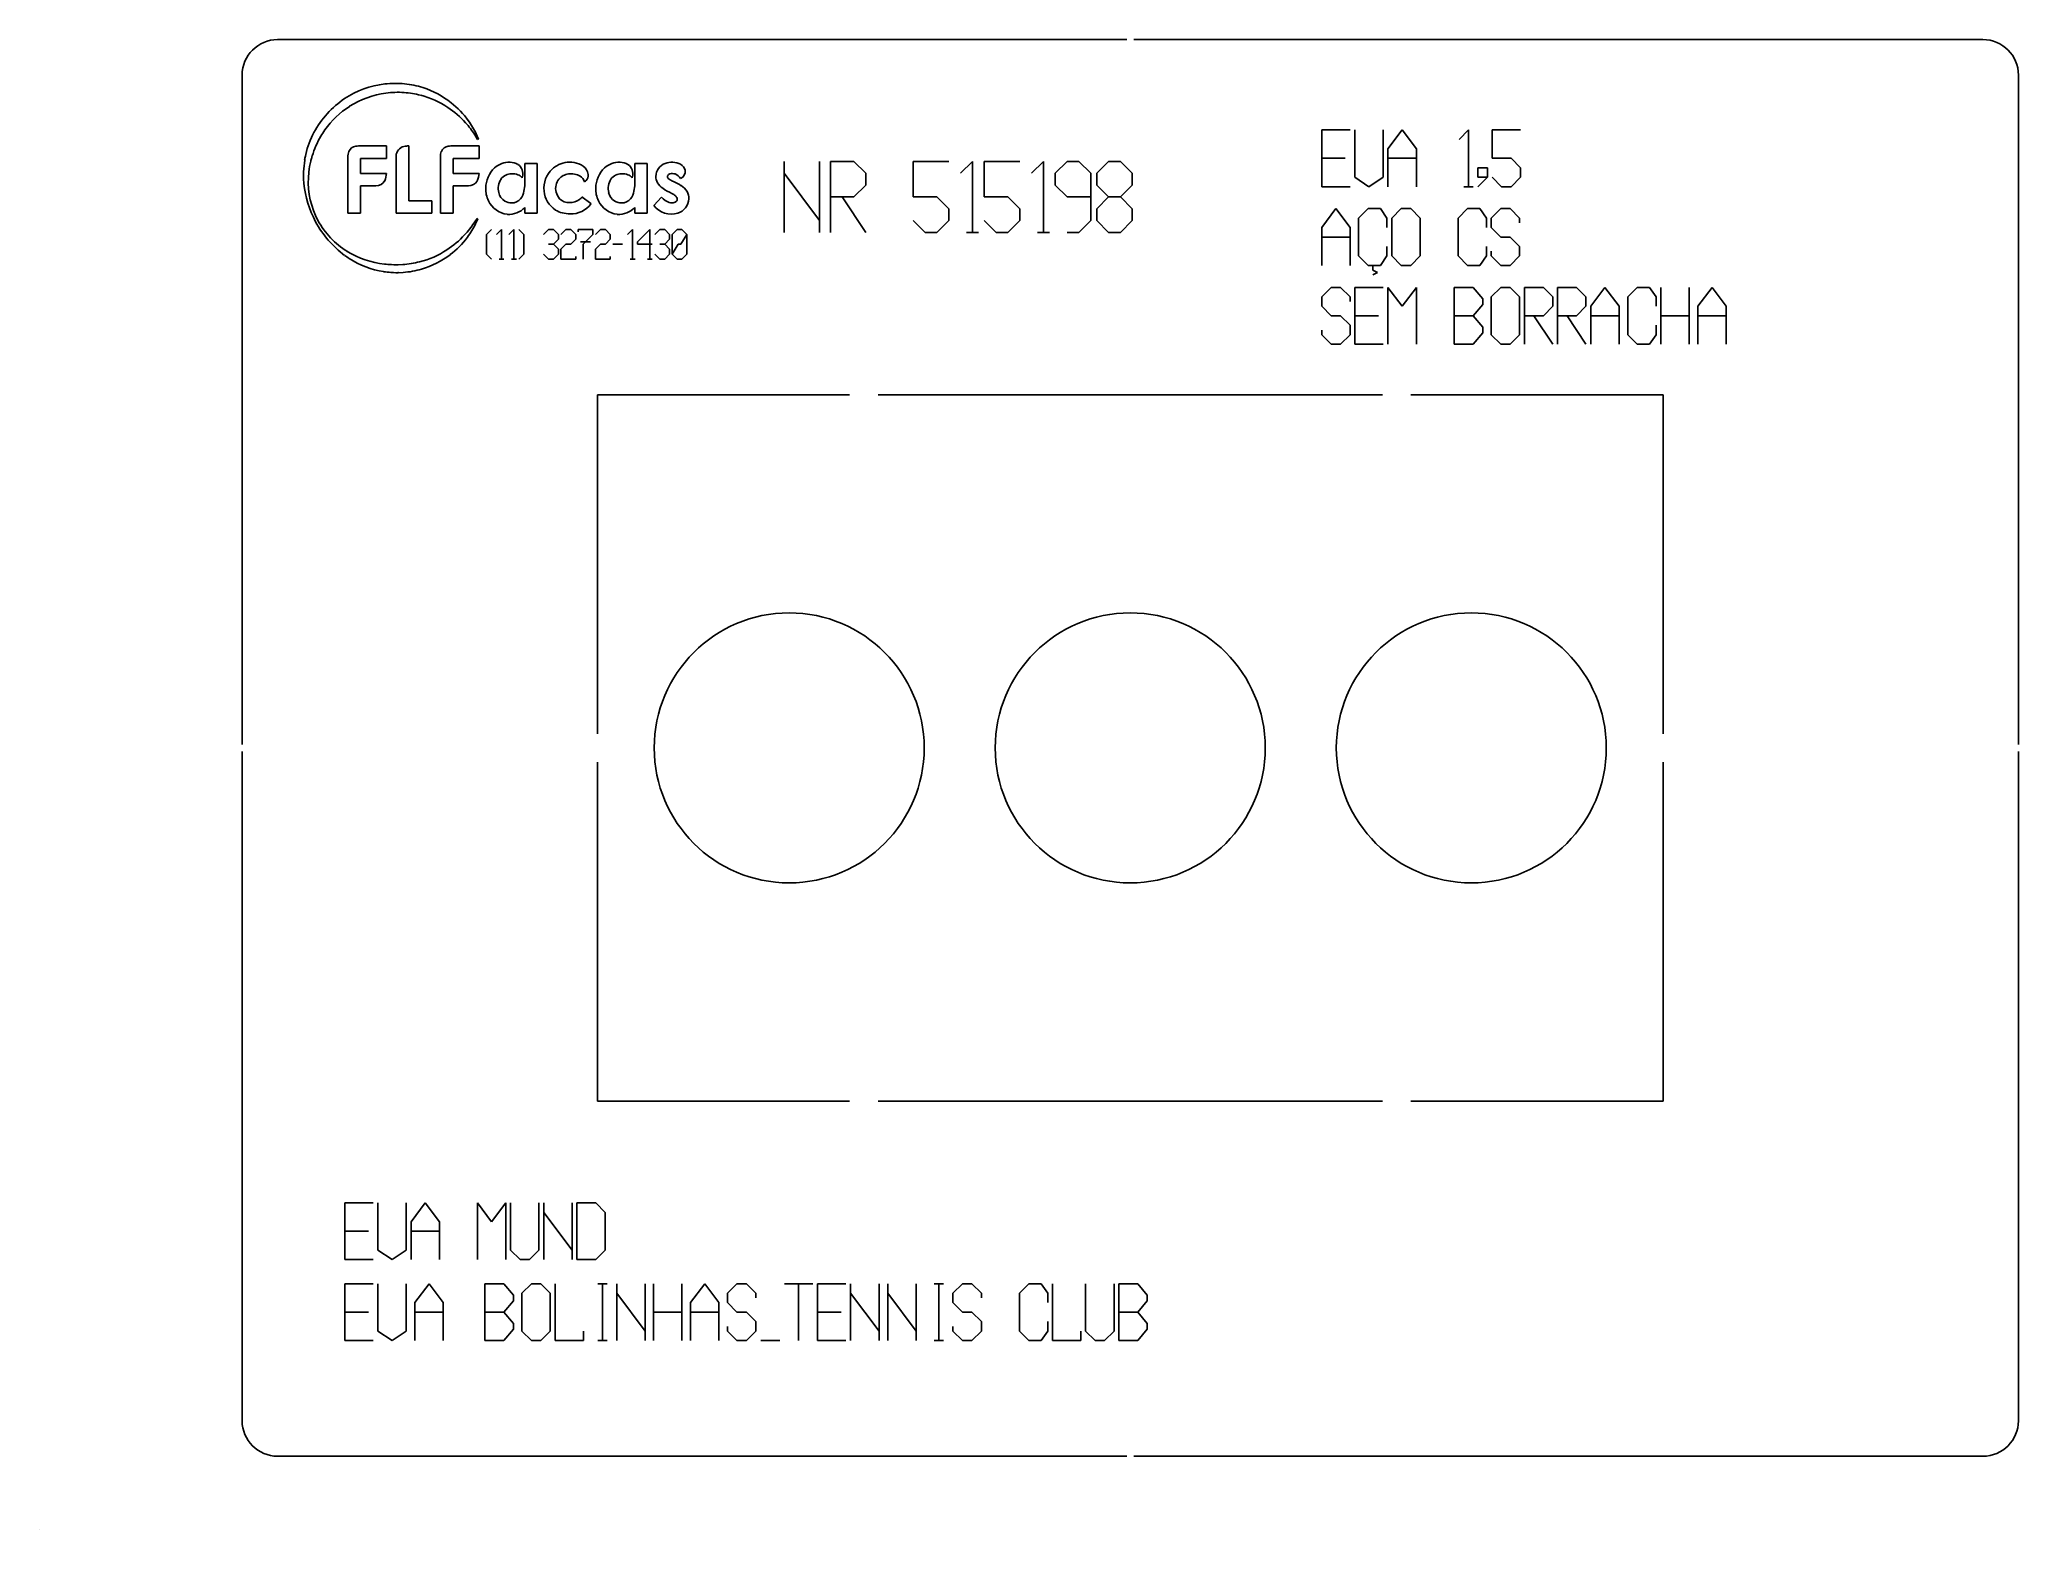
# Model space of a CAD drawing. Extents: x 0 to 279, y 0 to 210.
import ezdxf

# ---------------------------------------------------------------- set-up
doc = ezdxf.new("R2010")
doc.units = 0
doc.layers.add('FACA_PONTES', color=4, linetype='CONTINUOUS')

msp = doc.modelspace()

# ---------------------------------------------------------------- linework, layer by layer
at = {"layer": 'FACA_Pontes', "color": 16, "linetype": 'CONTINUOUS', "true_color": 0x800000}
for p, q in [((153, 209.69), (33.5, 209.69)), ((273.5, 209.69), (154, 209.69)), ((28.5, 204.69), (28.5, 110.5)), ((278.5, 110.5), (278.5, 204.69)), ((28.5, 109.5), (28.5, 15.3)), ((278.5, 15.3), (278.5, 109.5)), ((33.5, 10.3), (153, 10.3)), ((154, 10.3), (273.5, 10.3)), ((0, 0), (0, 0)), ((0, 0), (0, 0)), ((0, 0), (0, 0)), ((0, 0), (0, 0)), ((0, 0), (0, 0)), ((0, 0), (0, 0)), ((0, 0), (0, 0)), ((0, 0), (0, 0))]:
    msp.add_line(p, q, dxfattribs=at)
at = {"layer": 'FACA_Pontes', "color": 4, "linetype": 'CONTINUOUS', "true_color": 0x00ffff}
for p, q in [((61.65, 195.65), (61.25, 196.3)), ((61.45, 196.41), (61.76, 195.7)), ((61.76, 195.7), (61.65, 195.65)), ((37.17, 191.48), (37.31, 192.73)), ((37.41, 193.26), (37.47, 193.55)), ((38.16, 192.57), (38.01, 191.82)), ((43.39, 185.27), (43.39, 193.13)), ((44.88, 194.72), (48.83, 194.72)), ((48.83, 192.95), (45.17, 192.95)), ((45.17, 192.95), (45.17, 190.86)), ((48.83, 194.72), (48.83, 192.95)), ((50.17, 185.27), (50.17, 193.3)), ((51.95, 194.72), (51.95, 186.98)), ((56.41, 185.27), (56.41, 193.13)), ((57.9, 194.72), (61.85, 194.72)), ((61.85, 192.95), (58.19, 192.95)), ((58.19, 192.95), (58.19, 190.86)), ((61.85, 194.72), (61.85, 192.95)), ((68.28, 192.26), (70.03, 192.26)), ((68.28, 189.39), (68.28, 192.26)), ((70.03, 192.26), (70.03, 185.27)), ((83.76, 192.26), (85.51, 192.26)), ((83.76, 189.39), (83.76, 192.26)), ((85.51, 192.26), (85.51, 185.27)), ((104.78, 192.55), (104.78, 182.55)), ((109.78, 182.55), (109.78, 192.55)), ((111.29, 192.55), (114.62, 192.55)), ((111.29, 182.55), (111.29, 192.55)), ((114.62, 192.55), (116.28, 190.88)), ((127.95, 192.55), (122.95, 192.55)), ((122.95, 192.55), (122.95, 187.55)), ((129.62, 190.88), (131.29, 192.55)), ((131.29, 192.55), (131.29, 182.55)), ((137.95, 192.55), (132.95, 192.55)), ((132.95, 192.55), (132.95, 187.55)), ((139.62, 190.88), (141.29, 192.55)), ((141.29, 192.55), (141.29, 182.55)), ((144.61, 192.55), (142.95, 190.88)), ((146.28, 192.55), (144.61, 192.55)), ((147.95, 190.88), (146.28, 192.55)), ((148.79, 190.88), (150.46, 192.55)), ((150.46, 192.55), (152.12, 192.55)), ((152.12, 192.55), (153.78, 190.88)), ((37.15, 190.28), (37.16, 191.08)), ((37.16, 191.08), (37.17, 191.48)), ((37.9, 191.04), (37.83, 190.24)), ((37.94, 191.44), (37.9, 191.04)), ((38.01, 191.82), (37.94, 191.44)), ((45.17, 190.86), (48.83, 190.86)), ((58.19, 190.86), (61.85, 190.86)), ((109.78, 184.22), (104.78, 190.88)), ((116.28, 190.88), (116.28, 189.22)), ((142.95, 190.88), (142.95, 189.22)), ((147.95, 184.22), (147.95, 190.88)), ((148.79, 189.22), (148.79, 190.88)), ((153.78, 190.88), (153.78, 189.22)), ((47.33, 189.13), (45.17, 189.13)), ((45.17, 189.13), (45.17, 185.27)), ((51.95, 186.98), (55.19, 186.98)), ((55.19, 186.98), (55.19, 185.27)), ((60.35, 189.13), (58.19, 189.13)), ((58.19, 189.13), (58.19, 185.27)), ((76.32, 187.54), (77.6, 186.61)), ((86.46, 186.34), (87.54, 187.5)), ((114.62, 187.55), (111.29, 187.55)), ((112.95, 187.55), (116.28, 182.55)), ((116.28, 189.22), (114.62, 187.55)), ((122.95, 187.55), (126.29, 187.55)), ((126.29, 187.55), (127.95, 185.89)), ((132.95, 187.55), (136.29, 187.55)), ((136.29, 187.55), (137.95, 185.89)), ((142.95, 189.22), (144.61, 187.56)), ((144.61, 187.56), (147.95, 187.56)), ((150.46, 187.55), (148.79, 189.22)), ((148.79, 185.89), (150.46, 187.55)), ((150.46, 187.55), (152.12, 187.55)), ((153.78, 189.22), (152.12, 187.55)), ((152.12, 187.55), (153.78, 185.89)), ((45.17, 185.27), (43.39, 185.27)), ((55.19, 185.27), (50.17, 185.27)), ((58.19, 185.27), (56.41, 185.27)), ((61.15, 183.88), (61.57, 184.53)), ((61.68, 184.47), (61.37, 183.76)), ((61.57, 184.53), (61.68, 184.47)), ((68.28, 185.27), (68.28, 186.04)), ((70.03, 185.27), (68.28, 185.27)), ((83.76, 185.27), (83.76, 186.04)), ((85.51, 185.27), (83.76, 185.27)), ((124.62, 182.55), (122.95, 184.22)), ((127.95, 184.22), (126.29, 182.55)), ((127.95, 185.89), (127.95, 184.22)), ((134.62, 182.55), (132.95, 184.22)), ((137.95, 184.22), (136.29, 182.55)), ((137.95, 185.89), (137.95, 184.22)), ((146.28, 182.55), (147.95, 184.22)), ((148.79, 184.22), (148.79, 185.89)), ((150.46, 182.55), (148.79, 184.22)), ((153.78, 184.22), (152.12, 182.55)), ((153.78, 185.89), (153.78, 184.22)), ((63.62, 182.97), (62.92, 182.28)), ((62.92, 182.28), (62.92, 179.49)), ((64.31, 182.28), (65.01, 182.97)), ((65.01, 182.97), (65.01, 178.8)), ((66.05, 182.28), (66.75, 182.97)), ((66.75, 182.97), (66.75, 178.8)), ((68.14, 182.28), (67.44, 182.97)), ((68.14, 179.49), (68.14, 182.28)), ((70.92, 182.28), (71.62, 182.97)), ((71.62, 182.97), (72.32, 182.97)), ((72.32, 182.97), (73.01, 182.28)), ((73.01, 181.58), (72.32, 180.88)), ((73.01, 182.28), (73.01, 181.58)), ((73.36, 182.28), (74.06, 182.97)), ((74.06, 182.97), (74.75, 182.97)), ((74.75, 182.97), (75.45, 182.28)), ((75.45, 181.58), (74.75, 180.88)), ((75.45, 182.28), (75.45, 181.58)), ((77.88, 182.97), (75.8, 182.97)), ((75.8, 182.97), (75.8, 182.62)), ((76.14, 181.23), (77.54, 181.23)), ((77.88, 182.28), (76.49, 180.88)), ((77.88, 182.97), (77.88, 182.28)), ((78.23, 182.28), (78.93, 182.97)), ((78.93, 182.97), (79.63, 182.97)), ((79.63, 182.97), (80.32, 182.28)), ((80.32, 181.58), (79.63, 180.88)), ((80.32, 182.28), (80.32, 181.58)), ((82.75, 182.28), (83.45, 182.97)), ((83.45, 182.97), (83.45, 178.8)), ((85.89, 182.97), (84.15, 181.23)), ((84.15, 181.23), (84.15, 180.88)), ((85.89, 178.8), (85.89, 182.97)), ((86.58, 182.28), (87.28, 182.97)), ((87.28, 182.97), (87.98, 182.97)), ((87.98, 182.97), (88.67, 182.28)), ((88.67, 181.58), (87.98, 180.88)), ((88.67, 182.28), (88.67, 181.58)), ((89.02, 182.28), (89.72, 182.97)), ((89.02, 179.49), (89.02, 182.28)), ((89.72, 182.97), (90.41, 182.97)), ((91.11, 182.28), (90.24, 180.88)), ((90.41, 182.97), (91.11, 182.28)), ((91.11, 182.28), (91.11, 179.49)), ((126.29, 182.55), (124.62, 182.55)), ((130.46, 182.55), (132.12, 182.55)), ((136.29, 182.55), (134.62, 182.55)), ((140.46, 182.55), (142.12, 182.55)), ((144.61, 182.55), (146.28, 182.55)), ((152.12, 182.55), (150.46, 182.55)), ((62.92, 179.49), (63.62, 178.8)), ((64.66, 178.8), (65.36, 178.8)), ((66.4, 178.8), (67.1, 178.8)), ((67.44, 178.8), (68.14, 179.49)), ((71.62, 178.8), (70.92, 179.49)), ((71.62, 180.88), (72.32, 180.88)), ((72.32, 178.8), (71.62, 178.8)), ((72.32, 180.88), (73.01, 180.19)), ((73.01, 179.49), (72.32, 178.8)), ((73.01, 180.19), (73.01, 179.49)), ((74.06, 180.88), (73.36, 180.19)), ((73.36, 180.19), (73.36, 178.8)), ((73.36, 178.8), (75.45, 178.8)), ((74.75, 180.88), (74.06, 180.88)), ((75.45, 178.8), (75.45, 179.14)), ((76.49, 180.88), (76.49, 178.8)), ((78.93, 180.88), (78.23, 180.19)), ((78.23, 180.19), (78.23, 178.8)), ((78.23, 178.8), (80.32, 178.8)), ((79.63, 180.88), (78.93, 180.88)), ((80.32, 178.8), (80.32, 179.14)), ((80.67, 180.88), (82.06, 180.88)), ((83.1, 178.8), (83.8, 178.8)), ((84.15, 180.88), (86.23, 180.88)), ((85.54, 178.8), (86.23, 178.8)), ((87.28, 178.8), (86.58, 179.49)), ((87.28, 180.88), (87.98, 180.88)), ((87.98, 178.8), (87.28, 178.8)), ((87.98, 180.88), (88.67, 180.19)), ((88.67, 179.49), (87.98, 178.8)), ((88.67, 180.19), (88.67, 179.49)), ((89.89, 180.88), (89.02, 179.49)), ((89.72, 178.8), (89.02, 179.49)), ((90.41, 178.8), (89.72, 178.8)), ((90.24, 180.88), (89.89, 180.88)), ((91.11, 179.49), (90.41, 178.8)), ((49.53, 178.02), (49.86, 178.01)), ((50.14, 176.88), (49.81, 176.9)), ((49.86, 178.01), (50.2, 177.99)), ((50.37, 178), (50.49, 178)), ((50.49, 178), (51.11, 178.02)), ((51.19, 176.91), (50.51, 176.88)), ((42.95, 45.97), (46.95, 45.97)), ((42.95, 37.97), (42.95, 45.97)), ((47.62, 45.97), (47.62, 39.3)), ((51.61, 39.3), (51.61, 45.97)), ((52.28, 43.3), (54.28, 45.97)), ((54.28, 45.97), (56.28, 43.3)), ((61.62, 37.97), (61.62, 45.97)), ((61.62, 45.97), (63.62, 43.3)), ((63.62, 43.3), (65.61, 45.97)), ((65.61, 45.97), (65.61, 37.97)), ((66.28, 45.97), (66.28, 39.3)), ((70.28, 39.3), (70.28, 45.97)), ((70.95, 45.97), (70.95, 37.97)), ((74.95, 39.3), (70.95, 44.63)), ((74.95, 37.97), (74.95, 45.97)), ((75.62, 37.97), (75.62, 45.97)), ((75.62, 45.97), (78.29, 45.97)), ((78.29, 45.97), (79.62, 44.63)), ((79.62, 44.63), (79.62, 39.3)), ((42.95, 41.97), (46.28, 41.97)), ((52.28, 37.97), (52.28, 43.3)), ((52.28, 41.97), (56.28, 41.97)), ((56.28, 43.3), (56.28, 37.97)), ((47.62, 39.3), (49.61, 37.97)), ((49.61, 37.97), (51.61, 39.3)), ((66.28, 39.3), (67.62, 37.97)), ((68.95, 37.97), (70.28, 39.3)), ((79.62, 39.3), (78.29, 37.97)), ((46.95, 37.97), (42.95, 37.97)), ((67.62, 37.97), (68.95, 37.97)), ((78.29, 37.97), (75.62, 37.97)), ((42.95, 34.59), (46.95, 34.59)), ((42.95, 26.59), (42.95, 34.59)), ((47.62, 34.59), (47.62, 27.92)), ((51.61, 27.92), (51.61, 34.59)), ((52.82, 31.92), (54.82, 34.59)), ((54.82, 34.59), (56.81, 31.92)), ((62.68, 26.59), (62.68, 34.59)), ((62.68, 34.59), (65.35, 34.59)), ((65.35, 34.59), (66.68, 32.99)), ((67.89, 33.25), (69.22, 34.59)), ((69.22, 34.59), (70.55, 34.59)), ((70.55, 34.59), (71.88, 33.25)), ((72.55, 34.59), (72.55, 26.59)), ((78.55, 34.59), (79.89, 34.59)), ((79.22, 26.59), (79.22, 34.59)), ((81.22, 34.59), (81.22, 26.59)), ((85.21, 26.59), (85.21, 34.59)), ((86.42, 26.59), (86.42, 34.59)), ((90.41, 26.59), (90.41, 34.59)), ((91.62, 31.92), (93.62, 34.59)), ((93.62, 34.59), (95.62, 31.92)), ((96.82, 33.25), (98.15, 34.59)), ((98.15, 34.59), (99.49, 34.59)), ((99.49, 34.59), (100.82, 33.25)), ((104.82, 34.59), (108.82, 34.59)), ((106.82, 26.59), (106.82, 34.59)), ((109.49, 34.59), (113.48, 34.59)), ((109.49, 26.59), (109.49, 34.59)), ((114.15, 34.59), (114.15, 26.59)), ((118.15, 26.59), (118.15, 34.59)), ((119.36, 34.59), (119.36, 26.59)), ((123.35, 26.59), (123.35, 34.59)), ((125.89, 34.59), (127.23, 34.59)), ((126.55, 26.59), (126.55, 34.59)), ((128.55, 33.25), (129.89, 34.59)), ((129.89, 34.59), (131.22, 34.59)), ((131.22, 34.59), (132.55, 33.25)), ((137.89, 33.25), (139.22, 34.59)), ((139.22, 34.59), (140.95, 34.59)), ((140.95, 34.59), (141.88, 33.25)), ((142.55, 34.59), (142.55, 26.59)), ((147.22, 34.59), (147.22, 27.92)), ((151.22, 27.92), (151.22, 34.59)), ((151.89, 26.59), (151.89, 34.59)), ((151.89, 34.59), (154.56, 34.59)), ((154.56, 34.59), (155.89, 32.99)), ((52.82, 26.59), (52.82, 31.92)), ((56.81, 31.92), (56.81, 26.59)), ((66.68, 32.18), (65.35, 30.58)), ((66.68, 32.99), (66.68, 32.18)), ((67.89, 27.92), (67.89, 33.25)), ((71.88, 33.25), (71.88, 27.92)), ((85.21, 27.92), (81.22, 33.25)), ((91.62, 26.59), (91.62, 31.92)), ((95.62, 31.92), (95.62, 26.59)), ((96.82, 31.92), (96.82, 33.25)), ((98.15, 30.58), (96.82, 31.92)), ((100.82, 33.25), (100.82, 32.59)), ((118.15, 27.92), (114.15, 33.25)), ((123.35, 27.92), (119.36, 33.25)), ((128.55, 31.92), (128.55, 33.25)), ((129.89, 30.58), (128.55, 31.92)), ((132.55, 33.25), (132.55, 32.59)), ((137.89, 27.92), (137.89, 33.25)), ((141.88, 33.25), (141.88, 31.93)), ((155.89, 32.18), (154.56, 30.58)), ((155.89, 32.99), (155.89, 32.18)), ((42.95, 30.58), (46.28, 30.58)), ((47.62, 27.92), (49.61, 26.59)), ((49.61, 26.59), (51.61, 27.92)), ((52.82, 30.58), (56.81, 30.58)), ((65.35, 30.58), (62.68, 30.58)), ((65.35, 30.58), (66.68, 28.99)), ((66.68, 28.19), (65.35, 26.59)), ((66.68, 28.99), (66.68, 28.19)), ((69.22, 26.59), (67.89, 27.92)), ((71.88, 27.92), (70.55, 26.59)), ((76.55, 26.59), (76.55, 27.92)), ((86.42, 30.58), (90.41, 30.58)), ((91.62, 30.58), (95.62, 30.58)), ((96.82, 28.58), (96.82, 27.92)), ((96.82, 27.92), (98.15, 26.59)), ((99.49, 30.58), (98.15, 30.58)), ((100.82, 29.26), (99.49, 30.58)), ((99.49, 26.59), (100.82, 27.92)), ((100.82, 27.92), (100.82, 29.26)), ((109.49, 30.58), (112.82, 30.58)), ((128.55, 28.58), (128.55, 27.92)), ((128.55, 27.92), (129.89, 26.59)), ((131.22, 30.58), (129.89, 30.58)), ((132.55, 29.26), (131.22, 30.58)), ((131.22, 26.59), (132.55, 27.92)), ((132.55, 27.92), (132.55, 29.26)), ((139.22, 26.59), (137.89, 27.92)), ((141.88, 27.92), (140.95, 26.59)), ((141.88, 29.26), (141.88, 27.92)), ((146.55, 26.59), (146.55, 27.92)), ((147.22, 27.92), (148.56, 26.59)), ((149.89, 26.59), (151.22, 27.92)), ((154.56, 30.58), (151.89, 30.58)), ((154.56, 30.58), (155.89, 28.99)), ((155.89, 28.19), (154.56, 26.59)), ((155.89, 28.99), (155.89, 28.19)), ((46.95, 26.59), (42.95, 26.59)), ((65.35, 26.59), (62.68, 26.59)), ((70.55, 26.59), (69.22, 26.59)), ((72.55, 26.59), (76.55, 26.59)), ((78.55, 26.59), (79.89, 26.59)), ((98.15, 26.59), (99.49, 26.59)), ((101.49, 26.59), (104.16, 26.59)), ((113.48, 26.59), (109.49, 26.59)), ((125.89, 26.59), (127.23, 26.59)), ((129.89, 26.59), (131.22, 26.59)), ((140.95, 26.59), (139.22, 26.59)), ((142.55, 26.59), (146.55, 26.59)), ((148.56, 26.59), (149.89, 26.59)), ((154.56, 26.59), (151.89, 26.59))]:
    msp.add_line(p, q, dxfattribs=at)
at = {"layer": 'FACA_Pontes', "color": 254, "linetype": 'CONTINUOUS', "true_color": 0xffffff}
for p, q in [((180.44, 196.99), (184.43, 196.99)), ((180.44, 188.99), (180.44, 196.99)), ((185.1, 196.99), (185.1, 190.32)), ((189.1, 190.32), (189.1, 196.99)), ((189.77, 194.32), (191.77, 196.99)), ((191.77, 196.99), (193.77, 194.32)), ((199.77, 195.65), (201.1, 196.99)), ((201.1, 196.99), (201.1, 188.99)), ((208.43, 196.99), (204.44, 196.99)), ((204.44, 196.99), (204.44, 192.98)), ((180.44, 192.98), (183.77, 192.98)), ((189.77, 188.99), (189.77, 194.32)), ((189.77, 192.98), (193.77, 192.98)), ((193.77, 194.32), (193.77, 188.99)), ((204.44, 192.98), (207.11, 192.98)), ((207.11, 192.98), (208.43, 191.66)), ((185.1, 190.32), (187.1, 188.99)), ((187.1, 188.99), (189.1, 190.32)), ((202.44, 191.66), (203.77, 191.66)), ((202.44, 190.32), (202.44, 191.66)), ((203.77, 190.32), (202.44, 190.32)), ((202.44, 188.99), (203.77, 190.32)), ((203.77, 191.66), (203.77, 190.32)), ((205.77, 188.99), (204.44, 190.32)), ((208.43, 190.32), (207.11, 188.99)), ((208.43, 191.66), (208.43, 190.32)), ((184.43, 188.99), (180.44, 188.99)), ((200.44, 188.99), (201.77, 188.99)), ((207.11, 188.99), (205.77, 188.99)), ((180.44, 183.23), (182.44, 185.9)), ((182.44, 185.9), (184.43, 183.23)), ((185.64, 184.57), (186.97, 185.9)), ((185.64, 179.24), (185.64, 184.57)), ((186.97, 185.9), (188.7, 185.9)), ((188.7, 185.9), (189.63, 184.57)), ((189.63, 184.57), (189.63, 183.25)), ((190.3, 184.57), (191.64, 185.9)), ((190.3, 179.24), (190.3, 184.57)), ((191.64, 185.9), (192.97, 185.9)), ((192.97, 185.9), (194.3, 184.57)), ((194.3, 184.57), (194.3, 179.24)), ((199.64, 184.57), (200.97, 185.9)), ((199.64, 179.24), (199.64, 184.57)), ((200.97, 185.9), (202.71, 185.9)), ((202.71, 185.9), (203.64, 184.57)), ((203.64, 184.57), (203.64, 183.25)), ((204.31, 184.57), (205.64, 185.9)), ((204.31, 183.23), (204.31, 184.57)), ((205.64, 185.9), (206.98, 185.9)), ((206.98, 185.9), (208.3, 184.57)), ((208.3, 184.57), (208.3, 183.9)), ((180.44, 177.9), (180.44, 183.23)), ((180.44, 181.9), (184.43, 181.9)), ((184.43, 183.23), (184.43, 177.9)), ((205.64, 181.9), (204.31, 183.23)), ((206.98, 181.9), (205.64, 181.9)), ((208.3, 180.57), (206.98, 181.9)), ((186.97, 177.9), (185.64, 179.24)), ((189.63, 179.24), (188.7, 177.9)), ((189.63, 180.57), (189.63, 179.24)), ((191.64, 177.9), (190.3, 179.24)), ((194.3, 179.24), (192.97, 177.9)), ((200.97, 177.9), (199.64, 179.24)), ((203.64, 179.24), (202.71, 177.9)), ((203.64, 180.57), (203.64, 179.24)), ((204.31, 179.9), (204.31, 179.24)), ((204.31, 179.24), (205.64, 177.9)), ((206.98, 177.9), (208.3, 179.24)), ((208.3, 179.24), (208.3, 180.57)), ((188.7, 177.9), (186.97, 177.9)), ((187.64, 177.9), (187.64, 177.24)), ((187.64, 177.24), (188.31, 176.9)), ((188.31, 176.9), (187.64, 176.57)), ((192.97, 177.9), (191.64, 177.9)), ((202.71, 177.9), (200.97, 177.9)), ((205.64, 177.9), (206.98, 177.9)), ((180.44, 173.48), (181.77, 174.82)), ((180.44, 172.15), (180.44, 173.48)), ((181.77, 174.82), (183.11, 174.82)), ((183.11, 174.82), (184.43, 173.48)), ((184.43, 173.48), (184.43, 172.82)), ((185.1, 174.82), (189.1, 174.82)), ((185.1, 166.82), (185.1, 174.82)), ((189.77, 166.82), (189.77, 174.82)), ((189.77, 174.82), (191.77, 172.15)), ((191.77, 172.15), (193.77, 174.82)), ((193.77, 174.82), (193.77, 166.82)), ((199.11, 166.82), (199.11, 174.82)), ((199.11, 174.82), (201.77, 174.82)), ((201.77, 174.82), (203.1, 173.22)), ((203.1, 173.22), (203.1, 172.41)), ((204.31, 173.48), (205.64, 174.82)), ((204.31, 168.15), (204.31, 173.48)), ((205.64, 174.82), (206.98, 174.82)), ((206.98, 174.82), (208.3, 173.48)), ((208.3, 173.48), (208.3, 168.15)), ((208.97, 174.82), (211.64, 174.82)), ((208.97, 166.82), (208.97, 174.82)), ((211.64, 174.82), (212.97, 173.48)), ((212.97, 173.48), (212.97, 172.15)), ((213.64, 174.82), (216.31, 174.82)), ((213.64, 166.82), (213.64, 174.82)), ((216.31, 174.82), (217.64, 173.48)), ((217.64, 173.48), (217.64, 172.15)), ((218.31, 172.15), (220.31, 174.82)), ((220.31, 174.82), (222.3, 172.15)), ((223.51, 173.48), (224.84, 174.82)), ((223.51, 168.15), (223.51, 173.48)), ((224.84, 174.82), (226.58, 174.82)), ((226.58, 174.82), (227.51, 173.48)), ((227.51, 173.48), (227.51, 172.16)), ((228.18, 166.82), (228.18, 174.82)), ((232.17, 166.82), (232.17, 174.82)), ((233.38, 172.15), (235.38, 174.82)), ((235.38, 174.82), (237.37, 172.15)), ((181.77, 170.81), (180.44, 172.15)), ((183.11, 170.81), (181.77, 170.81)), ((184.43, 169.49), (183.11, 170.81)), ((185.1, 170.81), (188.44, 170.81)), ((201.77, 170.81), (199.11, 170.81)), ((203.1, 172.41), (201.77, 170.81)), ((201.77, 170.81), (203.1, 169.22)), ((211.64, 170.81), (208.97, 170.81)), ((210.31, 170.81), (212.97, 166.82)), ((212.97, 172.15), (211.64, 170.81)), ((216.31, 170.81), (213.64, 170.81)), ((214.98, 170.81), (217.64, 166.82)), ((217.64, 172.15), (216.31, 170.81)), ((218.31, 166.82), (218.31, 172.15)), ((218.31, 170.81), (222.3, 170.81)), ((222.3, 172.15), (222.3, 166.82)), ((228.18, 170.81), (232.17, 170.81)), ((233.38, 166.82), (233.38, 172.15)), ((233.38, 170.81), (237.37, 170.81)), ((237.37, 172.15), (237.37, 166.82)), ((180.44, 168.81), (180.44, 168.15)), ((180.44, 168.15), (181.77, 166.82)), ((183.11, 166.82), (184.43, 168.15)), ((184.43, 168.15), (184.43, 169.49)), ((203.1, 168.42), (201.77, 166.82)), ((203.1, 169.22), (203.1, 168.42)), ((205.64, 166.82), (204.31, 168.15)), ((208.3, 168.15), (206.98, 166.82)), ((224.84, 166.82), (223.51, 168.15)), ((227.51, 168.15), (226.58, 166.82)), ((227.51, 169.49), (227.51, 168.15)), ((181.77, 166.82), (183.11, 166.82)), ((189.1, 166.82), (185.1, 166.82)), ((201.77, 166.82), (199.11, 166.82)), ((206.98, 166.82), (205.64, 166.82)), ((226.58, 166.82), (224.84, 166.82)), ((114, 159.7), (78.5, 159.7)), ((78.5, 159.7), (78.5, 112)), ((189, 159.7), (118, 159.7)), ((228.5, 159.7), (193, 159.7)), ((228.5, 112), (228.5, 159.7)), ((78.5, 108), (78.5, 60.3)), ((228.5, 60.3), (228.5, 108)), ((78.5, 60.3), (114, 60.3)), ((118, 60.3), (189, 60.3)), ((193, 60.3), (228.5, 60.3))]:
    msp.add_line(p, q, dxfattribs=at)
for centre in [(105.5, 110), (153.5, 110), (201.5, 110)]:
    msp.add_circle(centre, 19, dxfattribs=at)
at = {"layer": 'FACA_Pontes', "color": 16, "linetype": 'CONTINUOUS', "true_color": 0x800000}
for centre, start, end in [((33.5, 204.69), 90, 180), ((273.5, 204.69), 0, 90), ((33.5, 15.3), 180, 270), ((273.5, 15.3), 270, 0)]:
    msp.add_arc(centre, 5, start, end, dxfattribs=at)
at = {"layer": 'FACA_Pontes', "color": 4, "linetype": 'CONTINUOUS', "true_color": 0x00ffff}
for centre, radius, start, end in [((50.05, 190.65), 12.88, 96.5341, 123.5716), ((50.07, 188.73), 14.79, 84.9604, 95.7681), ((50.07, 190.7), 12.83, 72.4153, 84.1879), ((50.62, 190.07), 13.68, 124.2168, 151.3099), ((50.54, 189.26), 13.02, 97.9224, 122.0191), ((50.46, 188.92), 13.35, 86.3944, 97.3984), ((50.25, 188.4), 13.88, 75.894, 85.6686), ((50.02, 188.64), 13.71, 57.0781, 74.6827), ((49.93, 190.6), 12.97, 51.8829, 71.9653), ((49.97, 190.75), 12.82, 36.0976, 51.5743), ((50.44, 189.68), 12.61, 122.6687, 144.6348), ((49.65, 188.63), 13.92, 42.2745, 55.8188), ((49.05, 188.28), 14.6, 33.3045, 41.7204), ((49.92, 190.84), 12.81, 25.7842, 35.6498), ((49.06, 190.98), 11.87, 151.576, 167.5411), ((52.04, 189.06), 14.32, 150.5426, 162.7407), ((51.39, 189), 13.78, 144.6348, 149.0145), ((48.59, 190.75), 11.46, 167.3131, 170.0089), ((48.55, 189.88), 10.73, 162.7966, 165.4685), ((23.43, 197.65), 15.56, 342.7966, 343.789), ((46.04, 193.13), 2.65, 161.8251, 180), ((44.71, 193.4), 1.31, 99.129, 154.7962), ((44.86, 192.45), 2.27, 89.3454, 99.129), ((51.64, 193.22), 1.48, 104.1388, 176.5665), ((51.88, 192.29), 2.43, 88.2505, 104.1388), ((59.06, 193.13), 2.65, 161.8251, 180), ((57.73, 193.4), 1.31, 99.129, 154.7962), ((57.88, 192.45), 2.27, 89.3454, 99.129), ((66.16, 189.22), 3.22, 89.156, 131.3568), ((66.12, 190.14), 2.3, 58.425, 87.761), ((74.63, 188.71), 3.73, 80.8715, 119.8112), ((74.77, 189.26), 3.16, 56.2301, 81.7512), ((81.64, 189.22), 3.22, 89.156, 131.3568), ((81.6, 190.14), 2.3, 58.425, 87.761), ((88.78, 190.33), 2.06, 110.3677, 176.8593), ((88.98, 189.77), 2.66, 87.0538, 110.3677), ((88.97, 189.63), 2.8, 63.4532, 87.0157), ((49.99, 190.62), 12.85, 181.5236, 185.234), ((52.44, 191.12), 15.33, 186.2538, 207.4993), ((49.64, 189.72), 11.82, 177.4449, 207.7076), ((47.39, 190.48), 1.35, 267.4004, 331.6035), ((46.1, 190.99), 2.73, 334.8833, 357.1905), ((60.42, 190.46), 1.33, 266.9836, 329.3989), ((59.19, 190.99), 2.66, 333.1696, 357.3005), ((66.71, 188.78), 3.91, 133.0532, 180), ((66.97, 188.74), 2.42, 147.0134, 194.0024), ((66.44, 188.96), 1.86, 90, 143.8552), ((66.53, 188.57), 2.25, 69.2818, 92.3287), ((66.42, 190.79), 1.6, 345.7377, 55.1959), ((66.87, 189.46), 1.3, 37.6716, 69.2818), ((67.15, 190.66), 0.851, 331.5401, 342.2246), ((63.73, 189.32), 4.55, 347.6548, 0.8819), ((74.77, 188.75), 3.79, 133.3062, 185.8278), ((74.5, 188.9), 3.49, 119.4868, 131.7321), ((74.56, 188.85), 1.91, 141.6652, 168.3868), ((74.75, 188.57), 2.24, 97.8375, 138.9359), ((74.79, 188.27), 2.55, 60.0075, 97.8375), ((75.25, 189.18), 1.53, 18.689, 57.7707), ((75.46, 190.47), 1.77, 8.0107, 53.0613), ((76.33, 190.43), 0.846, 295.6979, 315.7801), ((76.02, 190.62), 1.2, 319.7636, 4.8683), ((82.19, 188.78), 3.91, 133.0532, 180), ((82.45, 188.74), 2.42, 147.0109, 194.0035), ((81.92, 188.96), 1.86, 90, 143.8515), ((82.01, 188.57), 2.25, 69.2666, 92.3514), ((81.9, 190.79), 1.6, 345.7377, 55.1959), ((82.35, 189.46), 1.3, 37.632, 69.2666), ((82.63, 190.66), 0.851, 331.5401, 342.2246), ((79.21, 189.32), 4.55, 347.6555, 0.8817), ((88.48, 190.42), 1.76, 179.2261, 209.7546), ((89.42, 191.16), 2.95, 213.1482, 234.2514), ((88.72, 190.4), 0.351, 159.164, 224.2371), ((88.89, 190.28), 0.552, 108.4881, 153.7285), ((89.43, 191.15), 1.38, 225.9682, 239.8307), ((89.03, 189.5), 1.34, 72.177, 103.7383), ((93.3, 198.47), 9.66, 241.8029, 245.031), ((84.14, 178.79), 12.04, 59.173, 65.031), ((89.06, 189.58), 1.26, 25.2533, 72.1694), ((89.8, 191.11), 1.07, 292.0521, 11.1848), ((89.55, 190.98), 1.34, 14.7163, 59.8235), ((66.78, 188.69), 3.99, 178.6671, 205.0718), ((66.18, 188.41), 3.32, 205.0718, 263.9232), ((66.59, 188.64), 2.03, 194.0024, 236.5437), ((66.39, 188.5), 1.8, 239.3589, 271.7855), ((66.44, 188.36), 1.66, 270, 319.5822), ((65.31, 188.97), 2.93, 324.8612, 347.6548), ((74.63, 188.74), 3.65, 185.8278, 236.2457), ((74.83, 188.76), 2.2, 167.3342, 221.7211), ((74.51, 188.6), 1.86, 224.68, 273.1709), ((74.61, 189.05), 2.31, 270, 306.4159), ((74.8, 188.59), 3.44, 267.4141, 324.6795), ((74.69, 188.77), 2.05, 309.2667, 322.7966), ((82.26, 188.69), 3.99, 178.6671, 205.0718), ((81.66, 188.41), 3.32, 205.0718, 263.9232), ((82.06, 188.64), 2.03, 194.0035, 236.547), ((81.86, 188.5), 1.8, 239.3609, 271.7857), ((81.92, 188.36), 1.66, 270, 319.5876), ((80.79, 188.97), 2.93, 324.864, 347.6555), ((89.4, 189.09), 2.45, 220.5847, 251.0895), ((95.42, 200.88), 14.37, 237.4738, 243.4627), ((88.99, 188.14), 1.42, 254.3031, 283.8716), ((88.04, 186.02), 2.22, 53.9849, 64.4754), ((89.12, 187.45), 0.724, 287.1526, 319.5755), ((88.57, 186.74), 1.33, 33.0679, 53.9849), ((89.26, 187.23), 0.481, 328.7174, 28.9285), ((89.14, 187.42), 2.26, 287.1682, 356.7851), ((88.7, 186.73), 2.9, 32.8129, 56.1436), ((89.44, 187.33), 1.95, 358.8806, 29.7237), ((51.94, 191.26), 14.96, 208.8706, 232.9869), ((49.36, 189.76), 11.59, 208.5644, 238.5627), ((50.92, 190.68), 12.28, 316.4041, 326.3958), ((66, 188.33), 3.24, 267.0175, 314.8185), ((74.64, 189.24), 4.08, 240.109, 270), ((81.48, 188.33), 3.24, 267.0175, 314.8185), ((88.9, 188.2), 3.07, 217.3399, 287.1682), ((49.97, 191.34), 13.43, 303.1253, 317.145), ((50.88, 188.69), 11.56, 306.6965, 323.8838), ((50.18, 189.3), 12.48, 323.5312, 333.6799), ((51.28, 190.97), 14.33, 234.4023, 237.4824), ((49.89, 190.74), 12.71, 238.7937, 263.8819), ((50.57, 189.86), 13.01, 237.4824, 260.5104), ((49.8, 193.47), 15.5, 274.8559, 283.6977), ((50.55, 190.25), 12.2, 283.8665, 303.6695), ((50.18, 189.5), 12.63, 286.4452, 307.0433), ((49.83, 185.59), 8.68, 260.6917, 267.4146), ((50, 189.45), 11.44, 262.6426, 267.6132), ((48.54, 157.13), 19.81, 86.3467, 87.4146), ((50.26, 180.06), 3.18, 267.9036, 272.3963), ((50.18, 182.11), 4.12, 270.246, 272.6504), ((50.57, 172.55), 4.34, 90.7999, 92.3963), ((50.28, 189.02), 12.14, 274.3096, 286.6279)]:
    msp.add_arc(centre, radius, start, end, dxfattribs=at)

doc.saveas('drawing.dxf')
